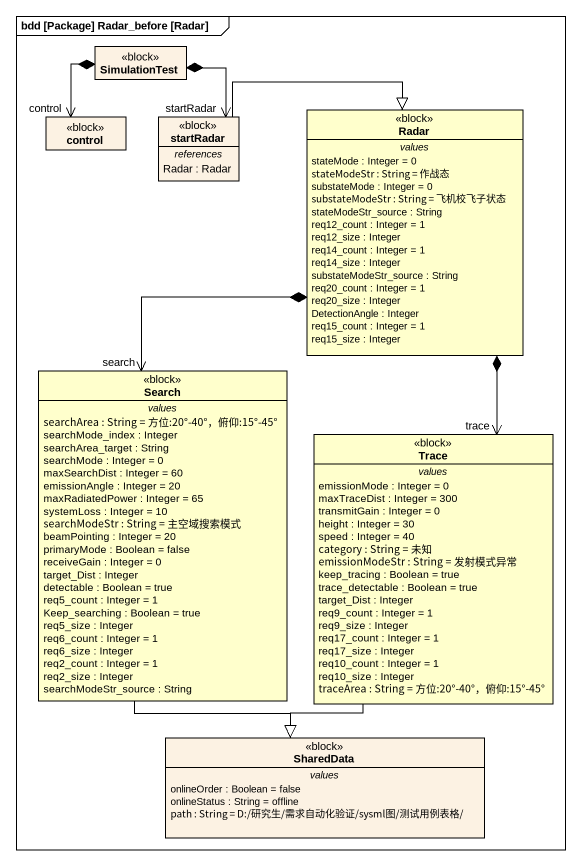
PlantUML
@startuml
mainframe bdd [Package] Radar_before [Radar]
hide circle
hide empty members
class SimulationTest <<block>>
class "control" as control_ <<block>>
class startRadar <<block>> {
  -- references --
  Radar : Radar
}
class Radar <<block>> #FFFFCC {
  -- values --
  stateMode : Integer = 0
  stateModeStr : String = 作战态
  substateMode : Integer = 0
  substateModeStr : String = 飞机校飞子状态
  stateModeStr_source : String
  req12_count : Integer = 1
  req12_size : Integer
  req14_count : Integer = 1
  req14_size : Integer
  substateModeStr_source : String
  req20_count : Integer = 1
  req20_size : Integer
  DetectionAngle : Integer
  req15_count : Integer = 1
  req15_size : Integer
}
class Search <<block>> #FFFFCC {
  -- values --
  searchArea : String = 方位:20°-40°，俯仰:15°-45°
  searchMode_index : Integer
  searchArea_target : String
  searchMode : Integer = 0
  maxSearchDist : Integer = 60
  emissionAngle : Integer = 20
  maxRadiatedPower : Integer = 65
  systemLoss : Integer = 10
  searchModeStr : String = 主空域搜索模式
  beamPointing : Integer = 20
  primaryMode : Boolean = false
  receiveGain : Integer = 0
  target_Dist : Integer
  detectable : Boolean = true
  req5_count : Integer = 1
  Keep_searching : Boolean = true
  req5_size : Integer
  req6_count : Integer = 1
  req6_size : Integer
  req2_count : Integer = 1
  req2_size : Integer
  searchModeStr_source : String
}
class Trace <<block>> #FFFFCC {
  -- values --
  emissionMode : Integer = 0
  maxTraceDist : Integer = 300
  transmitGain : Integer = 0
  height : Integer = 30
  speed : Integer = 40
  category : String = 未知
  emissionModeStr : String = 发射模式异常
  keep_tracing : Boolean = true
  trace_detectable : Boolean = true
  target_Dist : Integer
  req9_count : Integer = 1
  req9_size : Integer
  req17_count : Integer = 1
  req17_size : Integer
  req10_count : Integer = 1
  req10_size : Integer
  traceArea : String = 方位:20°-40°，俯仰:15°-45°
}
class SharedData <<block>> {
  -- values --
  onlineOrder : Boolean = false
  onlineStatus : String = offline
  path : String = D:/研究生/需求自动化验证/sysml图/测试用例表格/
}
SimulationTest *--> "control" control_
SimulationTest *--> "startRadar" startRadar
startRadar -right-|> Radar
Radar *--> "search" Search
Radar *--> "trace" Trace
Search --|> SharedData
Trace --|> SharedData
@enduml
